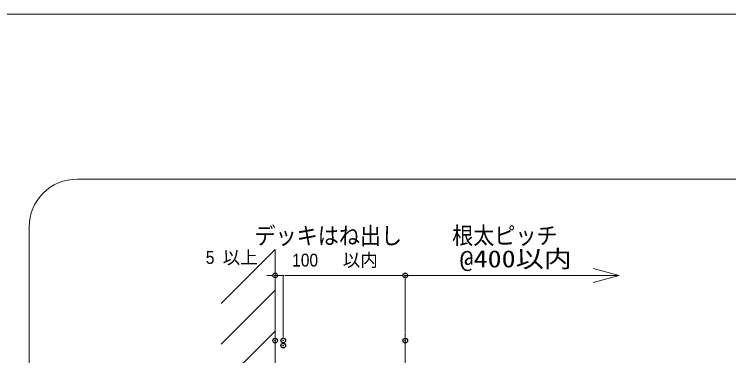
# Model space of a CAD drawing. Units: millimetres, scale not verified. Extents: x -12715 to 12220, y -3398 to 4210.
# Drawn here: x 1378.1 to 1817.3, y 3386.1 to 3595.8 of the extents above; entities that cross this region are included whole.
import ezdxf
from ezdxf.enums import TextEntityAlignment as Align

# ---------------------------------------------------------------- set-up
doc = ezdxf.new("R2010")
doc.units = ezdxf.units.MM
doc.header["$LTSCALE"] = 5.7
doc.header["$PDMODE"] = 32
doc.header["$PDSIZE"] = 2.85
doc.linetypes.add('CHAIN1', pattern=[8, 5, -1, 1, -1])
for name, color, linetype, lineweight in [('0-0_図枠', 7, 'Continuous', 9), ('0-3_寸法', 7, 'Continuous', 9), ('0-4_一般', 4, 'Continuous', 9), ('0-7_0', 7, 'Continuous', 9)]:
    doc.layers.add(name, color=color, linetype=linetype, lineweight=lineweight)
doc.layers.add('0-8_DEFPOINTS', color=7, linetype='Continuous')
doc.styles.add('Osaka', font='')
doc.styles.add('ＭＳ ゴシック', font='')
doc.styles.get('Osaka').set_extended_font_data('Osaka')
doc.styles.get('ＭＳ ゴシック').set_extended_font_data('MS Gothic')

# ---------------------------------------------------------------- blocks, each defined once
blk = doc.blocks.new('_DOT')
at = {"layer": '0-7_0'}
for p, q in [((-20, 0), (-40, 0)), ((-10, 0), (10, 0))]:
    blk.add_line(p, q, dxfattribs=at)
blk = doc.blocks.new('グループ-262-1')
at = {"layer": '0-4_一般'}
for p, q in [((50835.7, 21251), (49508.5, 19923.9)), ((50835.7, 20251), (49508.5, 18923.9)), ((50835.7, 19251), (49508.5, 17923.9)), ((50835.7, 18251), (49508.5, 16923.9)), ((50835.7, 17251), (49508.5, 15923.9)), ((50835.7, 16251), (49508.5, 14923.9)), ((50835.7, 15251), (49508.5, 13923.9)), ((50835.7, 14251), (50240.4, 13655.7))]:
    blk.add_line(p, q, dxfattribs=at)

msp = doc.modelspace()

# ---------------------------------------------------------------- linework, layer by layer
at = {"layer": '0-0_図枠', "color": 5}
msp.add_lwpolyline([(418.984, 3595.811), (2418.984, 3595.811), (2418.984, 2295.811), (418.984, 2295.811)], close=True, dxfattribs=at)
at = {"layer": '0-3_寸法'}
for p, q in [((1535.975, 3435.401), (1533.471, 3435.401)), ((1538.479, 3400.401), (1538.479, 3435.401)), ((1543.479, 3435.401), (1538.479, 3435.401)), ((1543.479, 3397.306), (1543.479, 3435.401)), ((1543.479, 3400.401), (1543.479, 3435.401)), ((1545.982, 3435.401), (1615.975, 3435.401)), ((1545.982, 3435.401), (1548.486, 3435.401)), ((1618.479, 3400.401), (1618.479, 3435.401))]:
    msp.add_line(p, q, dxfattribs=at)
at = {"layer": '0-3_寸法', "color": 4}
msp.add_line((1618.479, 3435.401), (1749.921, 3435.401), dxfattribs=at)
msp.add_lwpolyline([(1734.046, 3439.655), (1749.921, 3435.401), (1734.046, 3431.147)], dxfattribs=at)
at = {"layer": '0-4_一般', "color": 7}
for p, q in [((1416.741, 3494.592), (2183.791, 3494.592)), ((1387.266, 3147.984), (1387.266, 3465.117))]:
    msp.add_line(p, q, dxfattribs=at)
at = {"layer": '0-4_一般', "color": 3}
msp.add_line((1538.479, 3451.276), (1538.479, 3261.393), dxfattribs=at)
at = {"layer": '0-4_一般', "linetype": 'CHAIN1'}
msp.add_line((1618.479, 3399.986), (1618.479, 3302.339), dxfattribs=at)
at = {"layer": '0-4_一般', "color": 7}
msp.add_arc((1416.741, 3465.117), 29.475, 90, 180, dxfattribs=at)
at = {"layer": '0-8_DEFPOINTS'}
for p in [(1538.479, 3435.401), (1618.479, 3435.401), (1538.479, 3395.401), (1543.479, 3395.401), (1618.479, 3395.401), (1543.479, 3392.306)]:
    msp.add_point(p, dxfattribs=at)

# ---------------------------------------------------------------- block references
at = {"layer": '0-3_寸法', "xscale": 0.06259308, "yscale": 0.06259308}
for p in [(1538.479, 3435.401), (1618.479, 3435.401)]:
    msp.add_blockref('_DOT', p, dxfattribs=at)
at = {"layer": '0-3_寸法', "xscale": 0.06259308, "yscale": 0.06259308, "rotation": 180}
msp.add_blockref('_DOT', (1543.479, 3435.401), dxfattribs=at)
msp.add_blockref('_DOT', (1543.479, 3435.401), dxfattribs=at)
at = {"layer": '0-4_一般', "xscale": 0.025, "yscale": 0.025}
msp.add_blockref('グループ-262-1', (267.586, 2920), dxfattribs=at)

# ---------------------------------------------------------------- texts
at = {"layer": '0-3_寸法', "color": 4, "style": 'ＭＳ ゴシック'}
for s, width, p in [('デッキはね出し', 0.9, (1525.78, 3451.358)), ('根太ピッチ', 0.9, (1647.296, 3451.468)), ('@400以内', 1.2, (1651.846, 3437.176))]:
    msp.add_text(s, height=10.56, dxfattribs=dict(at, width=width)).set_placement(p, align=Align.BOTTOM_LEFT)
at = {"layer": '0-3_寸法', "style": 'Osaka', "width": 0.9}
for s, p in [('5', (1495.858, 3440.113)), ('100', (1548.983, 3438.487))]:
    msp.add_text(s, height=7.918, dxfattribs=at).set_placement(p, align=Align.BOTTOM_LEFT)
at = {"layer": '0-3_寸法', "style": 'Osaka'}
for s, p in [('以上', (1506.2, 3440.113)), ('以内', (1580.009, 3438.487))]:
    msp.add_text(s, height=7.918, dxfattribs=at).set_placement(p, align=Align.BOTTOM_LEFT)

doc.saveas('drawing.dxf')
